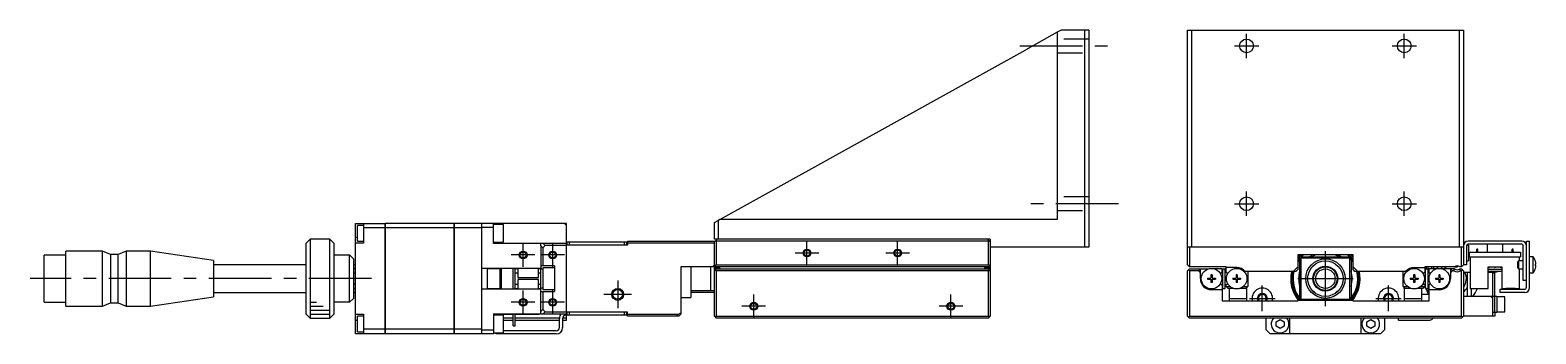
# Model space of a CAD drawing. Extents: x 0 to 797, y -8 to 680.
# Drawn here: x 415.4 to 797.3, y 301.6 to 378.6 of the extents above; entities that cross this region are included whole.
import ezdxf

# ---------------------------------------------------------------- set-up
doc = ezdxf.new("R2010")
doc.units = 0
doc.header["$LTSCALE"] = 0.5
doc.linetypes.add('CENTER', pattern=[50.8, 31.75, -6.35, 6.35, -6.35])
doc.linetypes.add('DASHED', pattern=[19.05, 12.7, -6.35])
for name, color, linetype in [('MSM_CENTER', 1, 'CENTER'), ('MSM_CONTINUOUS', 7, 'CONTINUOUS'), ('MSM_DASHED', 4, 'DASHED'), ('MSM_NARROW', 5, 'CONTINUOUS')]:
    doc.layers.add(name, color=color, linetype=linetype)

msp = doc.modelspace()

# ---------------------------------------------------------------- linework, layer by layer
at = {"layer": 'MSM_CENTER'}
for p, q in [((666.410507, 374.585747), (691.410507, 374.585747)), ((720.807132, 374.585747), (727.007132, 374.585747)), ((723.907132, 371.485747), (723.907132, 377.685747)), ((760.807132, 374.585747), (767.007132, 374.585747)), ((763.907132, 371.485747), (763.907132, 377.685747)), ((723.907132, 331.485747), (723.907132, 337.685747)), ((763.907132, 331.485747), (763.907132, 337.685747)), ((691.410507, 334.585747), (666.410507, 334.585747)), ((720.807132, 334.585747), (727.007132, 334.585747)), ((760.807132, 334.585747), (767.007132, 334.585747)), ((612.410507, 319.085747), (612.410507, 325.085747)), ((635.410507, 319.085747), (635.410507, 325.085747)), ((543.410507, 321.585748), (537.410507, 321.585748)), ((540.410507, 318.585748), (540.410507, 324.585748)), ((550.910507, 321.585748), (544.910507, 321.585748)), ((547.910507, 318.585748), (547.910507, 324.585748)), ((615.410507, 322.085747), (609.410507, 322.085747)), ((638.410507, 322.085747), (632.410507, 322.085747)), ((743.907132, 308.585747), (743.907132, 322.585747)), ((501.960507, 315.585748), (415.360507, 315.585748)), ((564.410507, 315.085747), (564.410507, 308.085747)), ((727.907132, 307.335747), (727.907132, 313.835747)), ((736.907132, 315.585747), (750.907132, 315.585747)), ((759.907132, 307.335747), (759.907132, 313.835747)), ((543.410507, 309.585748), (537.410507, 309.585748)), ((540.410507, 306.585748), (540.410507, 312.585748)), ((550.910507, 309.585748), (544.910507, 309.585748)), ((547.910507, 306.585748), (547.910507, 312.585748)), ((567.910507, 311.585747), (560.910507, 311.585747)), ((598.910507, 305.585747), (598.910507, 311.585747)), ((648.910507, 305.585747), (648.910507, 311.585747)), ((724.657132, 310.585747), (731.157132, 310.585747)), ((741.157127, 312.023799), (741.157127, 312.024004)), ((746.657137, 312.024004), (746.657137, 312.023799)), ((756.657132, 310.585747), (763.157132, 310.585747)), ((601.910507, 308.585747), (595.910507, 308.585747)), ((651.910507, 308.585747), (645.910507, 308.585747))]:
    msp.add_line(p, q, dxfattribs=at)
at = {"layer": 'MSM_CONTINUOUS'}
for p, q in [((676.910507, 378.585747), (675.910507, 378.031438)), ((683.910507, 378.585747), (676.910507, 378.585747)), ((682.910507, 323.585747), (682.910507, 378.585747)), ((683.910507, 378.585747), (683.910507, 323.585747)), ((708.907132, 378.585747), (778.907132, 378.585747)), ((708.907132, 319.085747), (708.907132, 378.585747)), ((709.907132, 378.585747), (709.907132, 323.585747)), ((777.907132, 323.585747), (777.907132, 378.585747)), ((778.907132, 378.585747), (778.907132, 319.085747)), ((675.910507, 378.031438), (667.910507, 373.596965)), ((675.910507, 378.031438), (675.910507, 330.585747)), ((590.316214, 330.585747), (667.910507, 373.596965)), ((497.910507, 301.585748), (497.910507, 329.585748)), ((497.910507, 329.585748), (505.410507, 329.585748)), ((498.410507, 325.085748), (498.410507, 329.085748)), ((499.910507, 329.085748), (498.410507, 329.085748)), ((499.910507, 329.585748), (499.910507, 324.585748)), ((505.410507, 301.585748), (505.410507, 329.585748)), ((505.410507, 329.575748), (505.420507, 329.575748)), ((505.420507, 329.585748), (505.420507, 301.585748)), ((522.910507, 329.585748), (505.420507, 329.585748)), ((522.910507, 301.585748), (522.910507, 329.585748)), ((522.910507, 329.575748), (522.920507, 329.575748)), ((522.920507, 329.585748), (522.920507, 301.585748)), ((551.410507, 329.585748), (522.920507, 329.585748)), ((529.910507, 301.585748), (529.910507, 329.585748)), ((532.910507, 328.585748), (529.910507, 328.585748)), ((532.910507, 324.485748), (532.910507, 329.585748)), ((535.410507, 329.335748), (532.910507, 329.335748)), ((535.410507, 324.835748), (535.410507, 329.335748)), ((550.910507, 329.585748), (551.410507, 329.085748)), ((551.410507, 307.085747), (551.410507, 329.585748)), ((588.910507, 329.80655), (589.910507, 330.360859)), ((588.910507, 325.585747), (588.910507, 329.80655)), ((590.316214, 330.585747), (589.910507, 330.360859)), ((589.910507, 330.360859), (589.910507, 325.585747)), ((675.910507, 330.585747), (590.316214, 330.585747)), ((486.410507, 325.585748), (485.410507, 324.585748)), ((486.410507, 325.585748), (486.410507, 305.585748)), ((491.410507, 325.585748), (486.410507, 325.585748)), ((491.410507, 305.585748), (491.410507, 325.585748)), ((492.410507, 324.585748), (491.410507, 325.585748)), ((497.910507, 326.085748), (498.410507, 326.085748)), ((498.410507, 325.085748), (499.910507, 325.085748)), ((505.410507, 328.43098), (499.910507, 328.43098)), ((505.410507, 328.427087), (505.420507, 328.427087)), ((522.910507, 328.43098), (505.420507, 328.43098)), ((522.910507, 328.427087), (522.920507, 328.427087)), ((529.910507, 328.43098), (522.920507, 328.43098)), ((532.910507, 324.835748), (535.410507, 324.835748)), ((551.610507, 324.085747), (551.610507, 324.885747)), ((551.610507, 324.885747), (566.610507, 324.885747)), ((552.110507, 324.885747), (552.110507, 324.085747)), ((566.110507, 324.085747), (566.110507, 324.885747)), ((566.610507, 324.885747), (566.610507, 324.085747)), ((566.910507, 325.085747), (566.910507, 324.085747)), ((566.910507, 325.085747), (589.110507, 325.085747)), ((658.910507, 325.585747), (588.910507, 325.585747)), ((589.260507, 325.235747), (588.910507, 324.885747)), ((588.910507, 306.085747), (588.910507, 325.085747)), ((589.610507, 325.585747), (589.260507, 325.235747)), ((589.410507, 325.085747), (589.260507, 325.235747)), ((589.410507, 325.085747), (589.410507, 319.085747)), ((658.410507, 325.085747), (589.410507, 325.085747)), ((658.560507, 325.235747), (658.210507, 325.585747)), ((658.560507, 325.235747), (658.410507, 325.085747)), ((658.410507, 319.085747), (658.410507, 325.085747)), ((658.910507, 324.885747), (658.560507, 325.235747)), ((658.910507, 325.585747), (658.910507, 306.085747)), ((793.707132, 325.085747), (780.107132, 325.085747)), ((794.907132, 313.385747), (794.907132, 325.085747)), ((794.907132, 325.085747), (795.707132, 325.085747)), ((795.707132, 313.285747), (795.707132, 325.085747)), ((418.910507, 309.635748), (418.910507, 321.535748)), ((424.410507, 321.535748), (418.910507, 321.535748)), ((424.410507, 308.585748), (424.410507, 322.585748)), ((433.710507, 322.585748), (424.410507, 322.585748)), ((433.710507, 308.585748), (433.710507, 322.585748)), ((435.710507, 321.735748), (433.710507, 322.585748)), ((435.710507, 321.735748), (435.710507, 309.435748)), ((437.710507, 321.735748), (435.710507, 321.735748)), ((439.710507, 322.585748), (437.710507, 321.735748)), ((437.710507, 309.435748), (437.710507, 321.735748)), ((439.710507, 322.585748), (439.710507, 308.585748)), ((445.910507, 322.585748), (439.710507, 322.585748)), ((445.910507, 308.585748), (445.910507, 322.585748)), ((461.910507, 320.155748), (445.910507, 322.585748)), ((485.410507, 306.585748), (485.410507, 324.585748)), ((492.410507, 324.585748), (492.410507, 306.585748)), ((492.410507, 321.585748), (496.410507, 321.585748)), ((497.410507, 320.585748), (496.410507, 321.585748)), ((496.410507, 309.585748), (496.410507, 321.585748)), ((499.910507, 324.585748), (497.910507, 324.585748)), ((551.410507, 324.485748), (532.910507, 324.485748)), ((544.910507, 323.873375), (544.910505, 324.485748)), ((545.410507, 323.373375), (544.910507, 323.873375)), ((544.910507, 323.873375), (544.910507, 318.075226)), ((546.022879, 323.985748), (545.410507, 323.373375)), ((545.410507, 323.373375), (545.410507, 318.835749)), ((545.522879, 324.485748), (546.022879, 323.985748)), ((551.410507, 323.985748), (546.022879, 323.985748)), ((566.910507, 324.085747), (551.410507, 324.085747)), ((588.910507, 324.585747), (566.910507, 324.585747)), ((683.910507, 323.585747), (658.910507, 323.585747)), ((778.907132, 323.585747), (708.907132, 323.585747)), ((709.407132, 323.585747), (709.407132, 318.585747)), ((750.907132, 321.585747), (736.907132, 321.585747)), ((736.907132, 321.585747), (736.907132, 317.885747)), ((737.907132, 320.785747), (738.207132, 321.085747)), ((738.207132, 321.085747), (749.607132, 321.085747)), ((749.607132, 321.085747), (749.907132, 320.785747)), ((750.907132, 317.885747), (750.907132, 321.585747)), ((778.407132, 318.585747), (778.407132, 323.585747)), ((779.707132, 323.885747), (779.707132, 319.085747)), ((780.207132, 324.085747), (779.760722, 324.085747)), ((793.707132, 324.285747), (780.107132, 324.285747)), ((780.207132, 324.085747), (780.207132, 320.085747)), ((780.407132, 321.235747), (780.207132, 321.235747)), ((780.407132, 322.285747), (793.407132, 322.285747)), ((780.407132, 322.285747), (780.407132, 321.085747)), ((780.407132, 321.085747), (793.407132, 321.085747)), ((780.657132, 321.085747), (780.657132, 313.085747)), ((782.282132, 322.285747), (782.282132, 323.085747)), ((782.532132, 323.085747), (782.282132, 323.085747)), ((782.532132, 322.285747), (782.532132, 323.085747)), ((784.907132, 324.285747), (784.907132, 322.285747)), ((788.907132, 322.285747), (788.907132, 324.285747)), ((791.532132, 323.085747), (791.282132, 323.085747)), ((791.282132, 322.285747), (791.282132, 323.085747)), ((791.532132, 322.285747), (791.532132, 323.085747)), ((793.157132, 320.085747), (793.157132, 321.085747)), ((793.407132, 322.285747), (793.407132, 321.085747)), ((794.107132, 315.085747), (794.107132, 323.885747)), ((796.605131, 321.085747), (795.707132, 321.085747)), ((796.605131, 317.085747), (796.605131, 321.085747)), ((461.910507, 320.155748), (461.910507, 311.015748)), ((485.410507, 319.085748), (461.910507, 319.085748)), ((497.410507, 320.585748), (497.410507, 310.585748)), ((497.910507, 319.085748), (497.410507, 319.085748)), ((497.910507, 318.085748), (497.410507, 318.085748)), ((497.410507, 317.085748), (497.910507, 317.085748)), ((544.910507, 318.185748), (529.910507, 318.185748)), ((531.410507, 312.985748), (531.410507, 318.185748)), ((534.610507, 318.085748), (531.410507, 318.085748)), ((534.610507, 312.985748), (534.610507, 318.185748)), ((534.810507, 318.185748), (534.810507, 312.985748)), ((537.910507, 312.985748), (537.910507, 318.185748)), ((538.410507, 312.985748), (538.410507, 318.185748)), ((539.110507, 318.085748), (538.410507, 318.085748)), ((538.410507, 317.085748), (539.110507, 317.085748)), ((539.110507, 318.185748), (539.110507, 315.835747)), ((544.310507, 315.835747), (544.310507, 318.185748)), ((544.810507, 318.085748), (544.310507, 318.085748)), ((544.310507, 317.085748), (544.810507, 317.085748)), ((544.410507, 318.085748), (544.410507, 318.185748)), ((544.810507, 318.185748), (544.810507, 312.985748)), ((548.410507, 318.835749), (544.910507, 318.835749)), ((545.410873, 317.86535), (544.910507, 318.075226)), ((545.410507, 318.335749), (545.410507, 312.835749)), ((548.410507, 318.335749), (545.410507, 318.335749)), ((548.410507, 318.835749), (548.410507, 312.335749)), ((658.910507, 318.585747), (580.410507, 318.585747)), ((580.410507, 318.585747), (580.410507, 306.585747)), ((582.910507, 318.585747), (582.910507, 310.835747)), ((587.910507, 318.585752), (587.910507, 312.585742)), ((588.910507, 319.085747), (588.410507, 318.585747)), ((588.910507, 318.585747), (589.410507, 319.085747)), ((588.910507, 318.385747), (590.310507, 318.385747)), ((589.410507, 318.085747), (588.910507, 317.585747)), ((589.010507, 317.685809), (589.010507, 317.885747)), ((589.410507, 317.585747), (589.160507, 317.835747)), ((590.010507, 318.185747), (589.310507, 318.185747)), ((589.410507, 319.085747), (658.410507, 319.085747)), ((589.410507, 318.085747), (658.410507, 318.085747)), ((658.410507, 317.585747), (589.410507, 317.585747)), ((589.410507, 317.585747), (589.410507, 306.085747)), ((590.310507, 318.085747), (590.310507, 318.385747)), ((658.910507, 318.385747), (657.510507, 318.385747)), ((657.510507, 318.085747), (657.510507, 318.385747)), ((658.510507, 318.185747), (657.810507, 318.185747)), ((658.410507, 319.085747), (658.910507, 318.585747)), ((658.910507, 317.585747), (658.410507, 318.085747)), ((658.660507, 317.835747), (658.410507, 317.585747)), ((658.410507, 306.085747), (658.410507, 317.585747)), ((658.810507, 317.885747), (658.810507, 317.685809)), ((708.907132, 319.085747), (709.407132, 318.585747)), ((709.407132, 318.085747), (708.907132, 317.585747)), ((708.907132, 306.085747), (708.907132, 317.585747)), ((709.407132, 317.585747), (709.157132, 317.835747)), ((718.707132, 318.585747), (709.407132, 318.585747)), ((709.407132, 318.085747), (714.292989, 318.085747)), ((709.407132, 317.585747), (709.407132, 306.085747)), ((711.707132, 317.585747), (709.407132, 317.585747)), ((712.207132, 317.9393), (711.707132, 317.585747)), ((711.707132, 317.585747), (712.207132, 317.085747)), ((712.207132, 315.585747), (712.207132, 318.085747)), ((717.707132, 318.085747), (715.721275, 318.085747)), ((717.707132, 317.136402), (717.447132, 316.986291)), ((717.707132, 317.136402), (717.707132, 318.085747)), ((717.907132, 313.085747), (717.907132, 318.085747)), ((717.907132, 318.085747), (718.507132, 318.085747)), ((718.507132, 313.085747), (718.507132, 318.085747)), ((718.707132, 317.135818), (718.707132, 318.585747)), ((721.407132, 318.385747), (718.707132, 318.385747)), ((718.707132, 317.135818), (718.930426, 317.006899)), ((736.407132, 317.385747), (723.551893, 317.385747)), ((724.207132, 317.385747), (724.207132, 313.585747)), ((735.700026, 317.385747), (736.907132, 318.592854)), ((736.907132, 317.885747), (736.407132, 317.385747)), ((737.407132, 320.285747), (737.707132, 320.585747)), ((737.407132, 310.885747), (737.407132, 320.285747)), ((737.907132, 320.785747), (737.707132, 320.585747)), ((737.707132, 320.585747), (737.707132, 310.585747)), ((749.907132, 320.785747), (737.907132, 320.785747)), ((750.107132, 320.585747), (749.907132, 320.785747)), ((750.107132, 310.585747), (750.107132, 320.585747)), ((750.107132, 320.585747), (750.407132, 320.285747)), ((750.407132, 320.285747), (750.407132, 310.885747)), ((750.907132, 318.592854), (752.114239, 317.385747)), ((751.407132, 317.385747), (750.907132, 317.885747)), ((764.262371, 317.385747), (751.407132, 317.385747)), ((763.607132, 313.585747), (763.607132, 317.385747)), ((766.407132, 318.385747), (769.107132, 318.385747)), ((769.107132, 317.135818), (768.883839, 317.006899)), ((776.645694, 318.585747), (769.107132, 318.585747)), ((769.107132, 318.585747), (769.107132, 317.135818)), ((769.307132, 313.085747), (769.307132, 318.085747)), ((769.307132, 318.085747), (769.907132, 318.085747)), ((769.907132, 318.585747), (769.907132, 311.585748)), ((770.107132, 318.085747), (770.107132, 317.136402)), ((772.092989, 318.085747), (770.107132, 318.085747)), ((770.107132, 317.136402), (770.367132, 316.986291)), ((770.907132, 318.085747), (770.907132, 318.585747)), ((771.407132, 318.085747), (771.407132, 318.585747)), ((776.645694, 318.085747), (773.521275, 318.085747)), ((774.18251, 318.585747), (774.18251, 318.085747)), ((775.607132, 318.085747), (775.607132, 315.585747)), ((776.107132, 317.585747), (775.607132, 317.9393)), ((775.607132, 317.085747), (776.107132, 317.585747)), ((776.477976, 317.585747), (776.107132, 317.585747)), ((776.477976, 317.585747), (776.645694, 318.085747)), ((776.64622, 318.585747), (777.407132, 318.585747)), ((777.407132, 318.585747), (777.407132, 318.830734)), ((778.407132, 318.585747), (777.96857, 318.585747)), ((778.136288, 317.585747), (777.96857, 318.085747)), ((777.96857, 318.085747), (778.407132, 318.085747)), ((778.407132, 317.585747), (778.136288, 317.585747)), ((778.407132, 318.585747), (778.907132, 319.085747)), ((778.407132, 318.085747), (778.907132, 317.585747)), ((778.657132, 317.835747), (778.407132, 317.585747)), ((778.407132, 306.085747), (778.407132, 317.585747)), ((779.707132, 319.085747), (778.907132, 319.085747)), ((778.907132, 317.585747), (778.907132, 306.085747)), ((778.907132, 317.235747), (780.657132, 317.235747)), ((779.707132, 320.085747), (780.207132, 320.085747)), ((779.907132, 311.085748), (779.907132, 317.235747)), ((785.157132, 318.585747), (788.657132, 318.585747)), ((785.157132, 313.085747), (785.157132, 318.585747)), ((788.657132, 317.885747), (785.157132, 317.885747)), ((788.657132, 317.385747), (785.157132, 317.385747)), ((785.157132, 317.235747), (786.907132, 317.235747)), ((786.407132, 306.085747), (786.407132, 317.085747)), ((786.407132, 317.085747), (786.907134, 317.085747)), ((786.907134, 307.085747), (786.907134, 317.085747)), ((788.657132, 318.585747), (788.657132, 313.085747)), ((792.907132, 320.085747), (792.707132, 319.885747)), ((792.707132, 318.285747), (792.707132, 319.885747)), ((792.707132, 318.285747), (792.907132, 318.085747)), ((792.907132, 320.085747), (792.907132, 318.085747)), ((794.107113, 320.085747), (792.907132, 320.085747)), ((792.907132, 318.085747), (794.107113, 318.085747)), ((793.157132, 313.085747), (793.157132, 318.085747)), ((795.707132, 317.085747), (796.605131, 317.085747)), ((797.162865, 320.014456), (797.162865, 320.035747)), ((797.162865, 319.285747), (797.294608, 319.285747)), ((797.162865, 318.885747), (797.162865, 319.285747)), ((797.294608, 318.885747), (797.162865, 318.885747)), ((797.162865, 318.135747), (797.162865, 318.157038)), ((497.910507, 314.085748), (497.410507, 314.085748)), ((539.110507, 314.085748), (538.410507, 314.085748)), ((539.110507, 315.835747), (544.310507, 315.835747)), ((539.110507, 315.335747), (539.110507, 312.985748)), ((544.310507, 315.335747), (539.110507, 315.335747)), ((544.310507, 312.985748), (544.310507, 315.335747)), ((544.810507, 314.085748), (544.310507, 314.085748)), ((544.910507, 313.09627), (545.410776, 313.306093)), ((714.007132, 315.730747), (714.007132, 315.440747)), ((714.007132, 315.730747), (714.802132, 315.730747)), ((714.007132, 315.440747), (714.802132, 315.440747)), ((714.537126, 315.730747), (714.537126, 315.440747)), ((714.862132, 316.585747), (714.862132, 315.790747)), ((715.152132, 316.585747), (714.862132, 316.585747)), ((714.862132, 316.055753), (715.152132, 316.055753)), ((714.862132, 315.380747), (714.862132, 314.585747)), ((714.862132, 315.11574), (715.152132, 315.11574)), ((715.152132, 314.585747), (714.862132, 314.585747)), ((715.152132, 316.585747), (715.152132, 315.790747)), ((715.152132, 315.380747), (715.152132, 314.585747)), ((715.212132, 315.730747), (716.007132, 315.730747)), ((715.212132, 315.440747), (716.007132, 315.440747)), ((715.477139, 315.440747), (715.477139, 315.730747)), ((716.007132, 315.730747), (716.007132, 315.440747)), ((717.447132, 314.185202), (717.707132, 314.035091)), ((717.707132, 314.035091), (717.707132, 309.885747)), ((718.707132, 314.035676), (718.930426, 314.164594)), ((718.707132, 313.585747), (718.707132, 314.035676)), ((718.707132, 313.585747), (719.745808, 313.585747)), ((718.707132, 313.585747), (719.207132, 313.085747)), ((720.407132, 315.730747), (720.407132, 315.440747)), ((720.407132, 315.730747), (721.202132, 315.730747)), ((720.407132, 315.440747), (721.202132, 315.440747)), ((720.937126, 315.730747), (720.937126, 315.440747)), ((721.552132, 316.585747), (721.262132, 316.585747)), ((721.262132, 316.585747), (721.262132, 315.790747)), ((721.262132, 316.055753), (721.552132, 316.055753)), ((721.262132, 315.380747), (721.262132, 314.585747)), ((721.262132, 315.11574), (721.552132, 315.11574)), ((721.552132, 314.585747), (721.262132, 314.585747)), ((721.552132, 316.585747), (721.552132, 315.790747)), ((721.552132, 315.380747), (721.552132, 314.585747)), ((721.612132, 315.730747), (722.407132, 315.730747)), ((721.612132, 315.440747), (722.407132, 315.440747)), ((721.877139, 315.440747), (721.877139, 315.730747)), ((722.407132, 315.730747), (722.407132, 315.440747)), ((723.068457, 313.585747), (724.207132, 313.585747)), ((723.707132, 313.085747), (724.207132, 313.585747)), ((723.907132, 313.085747), (723.907132, 313.285747)), ((763.607132, 313.585747), (764.745808, 313.585747)), ((763.607132, 313.585747), (764.107132, 313.085747)), ((763.907132, 313.085747), (763.907132, 313.285747)), ((765.407132, 315.730747), (765.407132, 315.440747)), ((765.407132, 315.730747), (766.202132, 315.730747)), ((765.407132, 315.440747), (766.202132, 315.440747)), ((765.937126, 315.730747), (765.937126, 315.440747)), ((766.262132, 316.585747), (766.262132, 315.790747)), ((766.552132, 316.585747), (766.262132, 316.585747)), ((766.262132, 316.055753), (766.552132, 316.055753)), ((766.262132, 315.380747), (766.262132, 314.585747)), ((766.262132, 315.11574), (766.552132, 315.11574)), ((766.552132, 314.585747), (766.262132, 314.585747)), ((766.552132, 316.585747), (766.552132, 315.790747)), ((766.552132, 315.380747), (766.552132, 314.585747)), ((766.612132, 315.730747), (767.407132, 315.730747)), ((766.612132, 315.440747), (767.407132, 315.440747)), ((766.877139, 315.440747), (766.877139, 315.730747)), ((767.407132, 315.730747), (767.407132, 315.440747)), ((768.068457, 313.585747), (769.107132, 313.585747)), ((768.607132, 313.085747), (769.107132, 313.585747)), ((769.107132, 314.035676), (768.883839, 314.164594)), ((769.107132, 314.035676), (769.107132, 313.585747)), ((770.367132, 314.185202), (770.107132, 314.035091)), ((770.107132, 314.035091), (770.107132, 309.885747)), ((771.807132, 315.730747), (771.807132, 315.440747)), ((771.807132, 315.730747), (772.602132, 315.730747)), ((771.807132, 315.440747), (772.602132, 315.440747)), ((772.337126, 315.730747), (772.337126, 315.440747)), ((772.952132, 316.585747), (772.662132, 316.585747)), ((772.662132, 316.585747), (772.662132, 315.790747)), ((772.662132, 316.055753), (772.952132, 316.055753)), ((772.662132, 315.380747), (772.662132, 314.585747)), ((772.662132, 315.11574), (772.952132, 315.11574)), ((772.952132, 314.585747), (772.662132, 314.585747)), ((772.952132, 316.585747), (772.952132, 315.790747)), ((772.952132, 315.380747), (772.952132, 314.585747)), ((773.012132, 315.730747), (773.807132, 315.730747)), ((773.012132, 315.440747), (773.807132, 315.440747)), ((773.277139, 315.440747), (773.277139, 315.730747)), ((773.807132, 315.730747), (773.807132, 315.440747)), ((794.907132, 315.085747), (794.107132, 315.085747)), ((418.910507, 309.635748), (424.410507, 309.635748)), ((433.710507, 308.585748), (435.710507, 309.435748)), ((435.710507, 309.435748), (437.710507, 309.435748)), ((437.710507, 309.435748), (439.710507, 308.585748)), ((445.910507, 308.585748), (461.910507, 311.015748)), ((461.910507, 312.085748), (485.410507, 312.085748)), ((496.410507, 309.585748), (492.410507, 309.585748)), ((496.410507, 309.585748), (497.410507, 310.585748)), ((497.410507, 313.085748), (497.910507, 313.085748)), ((497.410507, 312.085748), (497.910507, 312.085748)), ((529.910507, 312.985748), (544.910507, 312.985748)), ((531.410507, 313.085748), (534.610507, 313.085748)), ((538.410507, 313.085748), (539.110507, 313.085748)), ((544.310507, 313.085748), (544.810507, 313.085748)), ((544.410507, 312.985748), (544.410507, 313.085748)), ((544.910507, 307.298118), (544.910507, 313.09627)), ((544.910507, 312.335749), (548.410507, 312.335749)), ((545.410507, 312.835749), (548.410507, 312.835749)), ((545.410507, 312.335749), (545.410507, 307.798118)), ((580.410507, 310.835747), (582.910507, 310.835747)), ((582.910507, 312.585747), (588.910507, 312.585747)), ((588.910507, 312.085747), (582.910507, 312.085747)), ((717.707132, 312.785747), (715.007132, 312.785747)), ((736.907132, 309.885747), (717.707132, 309.885747)), ((717.907132, 313.085747), (718.507132, 313.085747)), ((720.692989, 313.085747), (719.207132, 313.085747)), ((719.457132, 313.085747), (719.457132, 309.885747)), ((719.457132, 310.585747), (723.957132, 310.585747)), ((723.957132, 313.085747), (722.121275, 313.085747)), ((723.957132, 309.885747), (723.957132, 313.085747)), ((736.907132, 309.885747), (736.907132, 310.085747)), ((750.907132, 310.085747), (736.907132, 310.085747)), ((737.707132, 310.585747), (737.407132, 310.885747)), ((737.707132, 310.585747), (737.907132, 310.385747)), ((738.207132, 310.085747), (737.907132, 310.385747)), ((737.907132, 310.385747), (749.907132, 310.385747)), ((740.743274, 312.385747), (740.932132, 312.385747)), ((741.157132, 312.160747), (740.932132, 312.385747)), ((741.157132, 312.160747), (740.988335, 312.160747)), ((741.157132, 312.024023), (741.157132, 312.160747)), ((741.157132, 312.023795), (741.157132, 312.024004)), ((746.882132, 312.385747), (746.657132, 312.160747)), ((746.825929, 312.160747), (746.657132, 312.160747)), ((746.657132, 312.160747), (746.657132, 312.024023)), ((746.657132, 312.024004), (746.657132, 312.023853)), ((746.882132, 312.385747), (747.070991, 312.385747)), ((749.907132, 310.385747), (749.607132, 310.085747)), ((749.907132, 310.385747), (750.107132, 310.585747)), ((750.407132, 310.885747), (750.107132, 310.585747)), ((750.907132, 309.885747), (750.907132, 310.085747)), ((770.107132, 309.885747), (750.907132, 309.885747)), ((765.692989, 313.085747), (763.857132, 313.085747)), ((763.857132, 313.085747), (763.857132, 309.885747)), ((763.857132, 310.585747), (768.357132, 310.585747)), ((768.607132, 313.085747), (767.121275, 313.085747)), ((768.357132, 309.885747), (768.357132, 313.085747)), ((770.107132, 311.585748), (768.357132, 311.585748)), ((769.307132, 313.085747), (769.907132, 313.085747)), ((772.807132, 312.785747), (770.107132, 312.785747)), ((787.407132, 311.085747), (778.907132, 311.085747)), ((780.657132, 313.085747), (785.157132, 313.085747)), ((780.907132, 313.085747), (780.907132, 311.085748)), ((785.907132, 311.085747), (786.407132, 310.585747)), ((787.407132, 311.085747), (787.407132, 307.085747)), ((789.407132, 310.985747), (787.407132, 310.985747)), ((788.207132, 312.085747), (788.207132, 312.885747)), ((788.207132, 312.885747), (794.407132, 312.885747)), ((794.507132, 312.085747), (788.207132, 312.085747)), ((788.657132, 313.085747), (789.657132, 313.085747)), ((789.407132, 307.185747), (789.407132, 310.985747)), ((789.657132, 313.085747), (789.657132, 313.185747)), ((789.657132, 313.185747), (792.157132, 313.185747)), ((790.457132, 313.185747), (790.457132, 313.085747)), ((790.457132, 313.085747), (791.357132, 313.085747)), ((790.832132, 313.185747), (790.832132, 313.085747)), ((790.982132, 313.185747), (790.982132, 313.085747)), ((791.357132, 313.185747), (791.357132, 313.085747)), ((792.157132, 313.085747), (792.157132, 313.185747)), ((792.157132, 313.085747), (793.157132, 313.085747)), ((424.410507, 308.585748), (433.710507, 308.585748)), ((439.710507, 308.585748), (445.910507, 308.585748)), ((485.410507, 306.585748), (486.410507, 305.585748)), ((486.410507, 305.585748), (491.410507, 305.585748)), ((491.410507, 305.585748), (492.410507, 306.585748)), ((497.910507, 306.585748), (499.910507, 306.585748)), ((498.410507, 302.085748), (498.410507, 306.085748)), ((499.910507, 306.085748), (498.410507, 306.085748)), ((499.910507, 306.585748), (499.910507, 301.585748)), ((532.910507, 306.685746), (532.910507, 301.585748)), ((532.910507, 306.685746), (551.410507, 306.685746)), ((532.910507, 306.58575), (537.910507, 306.58575)), ((535.410507, 306.335748), (532.910507, 306.335748)), ((535.410507, 301.835748), (535.410507, 306.335748)), ((537.910507, 305.585748), (535.410507, 305.585748)), ((537.910507, 303.585748), (537.910507, 306.685746)), ((538.410507, 303.585748), (538.410507, 306.685746)), ((538.410507, 306.58575), (544.410507, 306.58575)), ((549.613635, 305.585748), (538.410507, 305.585748)), ((544.410507, 306.58575), (544.410507, 306.685746)), ((544.910506, 306.685746), (544.910507, 307.298118)), ((544.910507, 307.298118), (545.410507, 307.798118)), ((545.410507, 307.798118), (546.022879, 307.185746)), ((546.022879, 307.185746), (545.522879, 306.685746)), ((546.022879, 307.185746), (551.410507, 307.185746)), ((551.410507, 305.585748), (550.416781, 305.585748)), ((566.610507, 306.285747), (551.210507, 306.285747)), ((566.910507, 307.085747), (551.410507, 307.085747)), ((551.410507, 307.085745), (551.410507, 306.685746)), ((551.410507, 305.085748), (551.410507, 306.285747)), ((551.610507, 306.285747), (551.610507, 307.085747)), ((552.110507, 307.085747), (552.110507, 306.285747)), ((566.110507, 306.285747), (566.110507, 307.085747)), ((566.610507, 307.085747), (566.610507, 306.285747)), ((566.910507, 306.085747), (566.910507, 307.085747)), ((566.910507, 306.585747), (579.798134, 306.585747)), ((579.910507, 306.085747), (566.910507, 306.085747)), ((579.298134, 306.085747), (579.798134, 306.585747)), ((579.798134, 306.585747), (580.410507, 306.891933)), ((580.410507, 306.585747), (579.910507, 306.085747)), ((588.910507, 306.085747), (589.410507, 305.585747)), ((589.160507, 305.835747), (589.410507, 306.085747)), ((589.410507, 306.085747), (658.410507, 306.085747)), ((658.410507, 305.585747), (589.410507, 305.585747)), ((658.410507, 306.085747), (658.660507, 305.835747)), ((658.410507, 305.585747), (658.910507, 306.085747)), ((708.907132, 306.085747), (709.407132, 305.585747)), ((709.157132, 305.835747), (709.407132, 306.085747)), ((709.407132, 306.085747), (778.407132, 306.085747)), ((778.407132, 305.585747), (709.407132, 305.585747)), ((728.907132, 302.585748), (728.907132, 305.585747)), ((734.907132, 301.585747), (734.907132, 305.585747)), ((752.907132, 305.585747), (752.907132, 301.585747)), ((758.907132, 305.585747), (758.907132, 302.585748)), ((762.407132, 305.085748), (762.407132, 305.585748)), ((778.907132, 306.085747), (778.407132, 305.585747)), ((778.407132, 306.085747), (778.657132, 305.835747)), ((786.907132, 306.085747), (778.907132, 306.085747)), ((786.407132, 307.085747), (787.407132, 307.085747)), ((786.907132, 307.085747), (786.907132, 306.085747)), ((787.407132, 307.185747), (789.407132, 307.185747)), ((497.910507, 305.085748), (498.410507, 305.085748)), ((498.410507, 302.085748), (499.910507, 302.085748)), ((505.410507, 302.740515), (499.910507, 302.740515)), ((505.410507, 302.744408), (505.420507, 302.744408)), ((522.910507, 302.740515), (505.420507, 302.740515)), ((522.910507, 302.744408), (522.920507, 302.744408)), ((529.910507, 302.740515), (522.920507, 302.740515)), ((529.910507, 302.585748), (532.910507, 302.585748)), ((532.910507, 301.835748), (535.410507, 301.835748)), ((533.610507, 301.585747), (533.610507, 301.835748)), ((534.110507, 301.835748), (534.110507, 301.585747)), ((535.410507, 305.085748), (537.910507, 305.085748)), ((548.810507, 302.385747), (535.410507, 302.385747)), ((537.910507, 303.585748), (538.410507, 303.585748)), ((538.410507, 305.085748), (549.610507, 305.085748)), ((549.610507, 303.185747), (549.610507, 305.485747)), ((550.410507, 305.485747), (550.410507, 303.185747)), ((550.410507, 305.085748), (551.410507, 305.085748)), ((728.907132, 302.585748), (729.907132, 301.585748)), ((731.407132, 304.663098), (732.407132, 305.240448)), ((731.407132, 303.508398), (731.407132, 304.663098)), ((732.407132, 302.931047), (731.407132, 303.508398)), ((732.407132, 305.240448), (733.407132, 304.663098)), ((733.407132, 303.508398), (732.407132, 302.931047)), ((733.407132, 304.663098), (733.407132, 303.508398)), ((754.407132, 304.663098), (755.407132, 305.240448)), ((754.407132, 303.508398), (754.407132, 304.663098)), ((755.407132, 302.931047), (754.407132, 303.508398)), ((755.407132, 305.240448), (756.407132, 304.663098)), ((756.407132, 303.508398), (755.407132, 302.931047)), ((756.407132, 304.663098), (756.407132, 303.508398)), ((757.907132, 301.585748), (758.907132, 302.585748)), ((762.407132, 305.085748), (770.407132, 305.085748)), ((505.410507, 301.585748), (497.910507, 301.585748)), ((505.410507, 301.595748), (505.420507, 301.595748)), ((522.910507, 301.585748), (505.420507, 301.585748)), ((522.910507, 301.595748), (522.920507, 301.595748)), ((532.910507, 301.585748), (522.920507, 301.585748)), ((548.810507, 301.585747), (533.610507, 301.585747)), ((734.907132, 301.585747), (729.907132, 301.585748)), ((752.907132, 301.585747), (734.907132, 301.585747)), ((757.907132, 301.585748), (752.907132, 301.585747))]:
    msp.add_line(p, q, dxfattribs=at)
for centre, radius in [((723.907132, 374.585747), 1.75), ((763.907132, 374.585747), 1.75), ((723.907132, 334.585747), 1.75), ((763.907132, 334.585747), 1.75), ((540.410507, 321.585748), 0.7835), ((547.910507, 321.585748), 0.7835), ((612.410507, 322.085747), 0.7835), ((635.410507, 322.085747), 0.7835), ((715.007132, 315.585747), 2.6), ((721.407132, 315.585747), 2.6), ((743.907132, 315.585747), 5), ((743.907132, 315.585747), 4.5), ((743.907132, 315.585747), 3.15), ((743.907132, 315.585747), 3), ((766.407132, 315.585747), 2.6), ((772.807132, 315.585747), 2.6), ((540.410507, 309.585748), 0.7835), ((547.910507, 309.585748), 0.7835), ((564.410507, 311.585747), 1.2295), ((598.910507, 308.585747), 0.7835), ((648.910507, 308.585747), 0.7835)]:
    msp.add_circle(centre, radius, dxfattribs=at)
for centre, radius, start, end in [((780.107132, 323.885747), 1.2, 90, 180), ((793.707132, 323.885747), 1.2, 0, 90), ((743.907132, 315.585747), 8.5, 135.099128, 145.439678), ((743.907132, 315.585747), 8.2, 132.970284, 148.61185), ((743.907132, 315.585747), 9, 138.189685, 141.057559), ((743.907132, 315.585747), 8.8, 137.014114, 142.69821), ((743.907132, 315.585747), 6.8, 118.072487, 126.018854), ((743.907132, 315.585747), 6.5, 112.619865, 122.204228), ((743.907132, 315.585747), 6.5, 57.795772, 67.380135), ((743.907132, 315.585747), 6.8, 53.981146, 61.927513), ((743.907132, 315.585747), 8.2, 31.38815, 47.029716), ((743.907132, 315.585747), 8.5, 34.560322, 44.900872), ((743.907132, 315.585747), 8.8, 37.30179, 42.985886), ((743.907132, 315.585747), 9, 38.942441, 41.810315), ((780.107132, 323.885747), 0.4, 90, 180), ((793.707132, 323.885747), 0.4, 0, 90), ((794.107132, 319.085747), 3.2, 17.270005, 38.682187), ((589.310507, 317.885747), 0.3, 90, 180), ((590.010507, 317.885747), 0.3, 41.810315, 90), ((657.810507, 317.885747), 0.3, 90, 138.189685), ((658.510507, 317.885747), 0.3, 0, 90), ((718.207132, 315.585747), 1.5875, 100.893053, 126.197223), ((718.207132, 315.585747), 1.5875, 53.802777, 79.106947), ((718.092132, 315.470747), 1.75, 52.994029, 61.378274), ((721.407132, 315.585747), 2.8, 40.005201, 90), ((743.907132, 315.585747), 8.8, 168.197108, 218.682187), ((743.907132, 315.585747), 8.5, 167.774211, 220.320215), ((743.907132, 315.585747), 8.2, 167.319617, 222.123563), ((743.907132, 315.585747), 6.8, 162.917417, 197.082583), ((743.907132, 315.585747), 8.2, 317.876437, 12.680383), ((743.907132, 315.585747), 8.5, 319.679785, 12.225789), ((743.907132, 315.585747), 6.8, 342.917417, 17.082583), ((743.907132, 315.585747), 8.8, 321.317813, 11.802892), ((766.407132, 315.585747), 2.8, 90, 139.994799), ((769.722132, 315.470747), 1.75, 118.621726, 127.005971), ((769.607132, 315.585747), 1.5875, 100.893053, 126.197223), ((775.907132, 315.585748), 7, 160.537049, 166.270867), ((775.907132, 315.585748), 7, 154.623076, 159.075176), ((769.607132, 315.585747), 1.5875, 53.802777, 79.106947), ((775.907132, 315.585748), 4.57, 138.969938, 146.896234), ((775.907132, 315.585748), 3.75, 126.869923, 136.670502), ((776.18251, 319.235747), 2, 198.965575, 215.099632), ((777.307132, 318.835747), 1.5, 236.44269, 303.55731), ((777.307132, 317.835747), 1, 48.590378, 131.409622), ((777.307132, 318.835747), 1, 228.590378, 311.409622), ((775.907132, 315.585748), 3.75, 323.130102, 26.103864), ((785.407132, 318.685747), 0.25, 203.578178, 336.421822), ((786.907132, 319.235747), 2, 247.668355, 292.331645), ((786.907132, 318.685747), 0.25, 203.578178, 336.421822), ((788.407132, 318.685747), 0.25, 203.578178, 336.421822), ((794.107132, 319.085747), 3.2, 321.317813, 342.729995), ((794.107132, 319.085747), 3.193744, 3.59035, 16.905258), ((794.107132, 319.085747), 3.193744, 343.094742, 356.40965), ((715.007132, 315.585747), 2.8, 180, 270), ((714.802132, 315.790747), 0.06, 270, 0), ((714.802132, 315.380747), 0.06, 0, 90), ((715.212132, 315.790747), 0.06, 180, 270), ((715.212132, 315.380747), 0.06, 90, 180), ((718.322132, 315.470747), 1.75, 120, 127.005971), ((718.322132, 315.700747), 1.75, 232.994029, 240), ((718.207132, 315.585747), 1.5875, 233.802777, 259.106947), ((718.207132, 315.585747), 1.5875, 280.893053, 306.197223), ((718.092132, 315.700747), 1.75, 298.621726, 307.005971), ((721.202132, 315.790747), 0.06, 270, 0), ((721.202132, 315.380747), 0.06, 0, 90), ((721.612132, 315.790747), 0.06, 180, 270), ((721.612132, 315.380747), 0.06, 90, 180), ((766.202132, 315.790747), 0.06, 270, 0), ((766.202132, 315.380747), 0.06, 0, 90), ((766.612132, 315.790747), 0.06, 180, 270), ((766.612132, 315.380747), 0.06, 90, 180), ((769.722132, 315.700747), 1.75, 232.994029, 241.378274), ((769.607132, 315.585747), 1.5875, 233.802777, 259.106947), ((775.907132, 315.585748), 7, 193.729133, 199.462951), ((769.607132, 315.585747), 1.5875, 280.893053, 306.197223), ((769.492132, 315.470747), 1.75, 52.994029, 60), ((769.492132, 315.700747), 1.75, 300, 307.005971), ((772.602132, 315.790747), 0.06, 270, 0), ((772.602132, 315.380747), 0.06, 0, 90), ((772.807132, 315.585747), 2.8, 270, 0), ((773.012132, 315.790747), 0.06, 180, 270), ((773.012132, 315.380747), 0.06, 90, 180), ((775.907132, 315.585748), 4.57, 311.030079, 331.077364), ((794.407132, 313.385747), 0.5, 270, 0), ((794.507132, 313.285747), 1.2, 270, 0), ((727.907132, 310.585747), 2.6, 344.381502, 195.61848797), ((727.907132, 310.585747), 1.0065, 315.93456976, 224.06543024), ((759.907132, 310.585747), 2.6, 344.381502, 195.61848797), ((759.907132, 310.585747), 1.0065, 315.93456976, 224.06543024), ((775.907132, 315.585748), 7, 200.924841, 211.002719), ((775.907132, 315.585748), 7, 319.994788, 339.075159), ((551.210507, 305.485747), 1.6, 131.409676, 180), ((551.210507, 305.485747), 0.8, 90, 180), ((732.407132, 304.085748), 2.25, 138.189719, 41.8102597), ((755.407132, 304.085748), 2.25, 138.189719, 41.8102597), ((770.407132, 306.085748), 1, 270, 329.999934), ((548.810507, 303.185747), 0.8, 270, 0), ((548.810507, 303.185747), 1.6, 270, 0)]:
    msp.add_arc(centre, radius, start, end, dxfattribs=at)
at = {"layer": 'MSM_DASHED'}
for p, q in [((683.910507, 376.335747), (675.910507, 376.335747)), ((675.910507, 372.835747), (683.910507, 372.835747)), ((683.910507, 336.335747), (675.910507, 336.335747)), ((675.910507, 332.835747), (683.910507, 332.835747))]:
    msp.add_line(p, q, dxfattribs=at)
at = {"layer": 'MSM_NARROW'}
for p, q in [((486.410507, 309.585748), (488.010507, 309.585748)), ((486.410507, 308.585748), (489.710507, 308.585748)), ((486.410507, 307.585748), (491.410507, 307.585748)), ((486.410507, 306.585748), (491.410507, 306.585748))]:
    msp.add_line(p, q, dxfattribs=at)
for centre, radius in [((540.410507, 321.585748), 1), ((547.910507, 321.585748), 1), ((612.410507, 322.085747), 1), ((635.410507, 322.085747), 1), ((743.907132, 315.585747), 2.4585), ((540.410507, 309.585748), 1), ((547.910507, 309.585748), 1), ((564.410507, 311.585747), 1.5), ((598.910507, 308.585747), 1), ((648.910507, 308.585747), 1)]:
    msp.add_circle(centre, radius, dxfattribs=at)
for centre in [(727.907132, 310.585747), (759.907132, 310.585747)]:
    msp.add_arc(centre, 1.25, 325.94420226, 214.05579774, dxfattribs=at)

doc.saveas('drawing.dxf')
